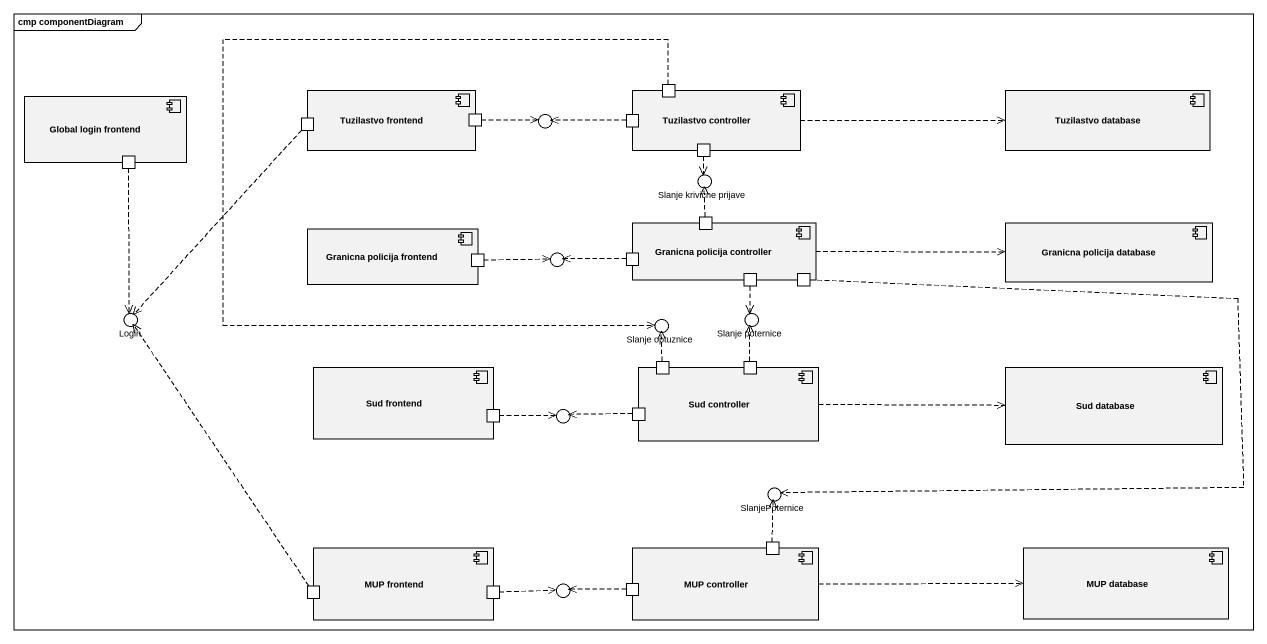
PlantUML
@startuml
mainframe cmp componentDiagram
component "Global login frontend" as Global_login_frontend {
  port " " as port6
}
component "Tuzilastvo frontend" as Tuzilastvo_frontend {
  port " " as port2
  port " " as port3
}
component "Tuzilastvo controller" as Tuzilastvo_controller {
  port " " as port1
  port " " as port4
  port " " as port5
}
component "Tuzilastvo database" as Tuzilastvo_database
() " " as lollipop1
() "Slanje krivicne prijave" as Slanje_krivicne_prijave
component "Granicna policija controller" as Granicna_policija_controller {
  port " " as port7
  port " " as port9
  port " " as port10
  port " " as port11
}
component "Granicna policija database" as Granicna_policija_database
component "Granicna policija frontend" as Granicna_policija_frontend {
  port " " as port8
}
() " " as lollipop2
() Login
() "Slanje optuznice" as Slanje_optuznice
() "Slanje poternice" as Slanje_poternice
component "Sud frontend" as Sud_frontend {
  port " " as port14
}
component "Sud controller" as Sud_controller {
  port " " as port12
  port " " as port13
  port " " as port15
}
component "Sud database" as Sud_database
() " " as lollipop3
() SlanjePoternice
component "MUP frontend" as MUP_frontend {
  port " " as port17
  port " " as port18
}
component "MUP controller" as MUP_controller {
  port " " as port16
  port " " as port19
}
component "MUP database" as MUP_database
() " " as lollipop4
Tuzilastvo_controller .right.> Tuzilastvo_database
port1 ..> Slanje_optuznice
port2 ..> Login
port3 .right.> lollipop1
port4 .left.> lollipop1
port5 ..> Slanje_krivicne_prijave
port6 ..> Login
Granicna_policija_controller .right.> Granicna_policija_database
port7 .up.> Slanje_krivicne_prijave
port8 .right.> lollipop2
port9 .left.> lollipop2
port10 ..> Slanje_poternice
port11 ..> SlanjePoternice
Sud_controller .right.> Sud_database
port12 .up.> Slanje_optuznice
port13 .up.> Slanje_poternice
port14 .right.> lollipop3
port15 .left.> lollipop3
MUP_controller .right.> MUP_database
port16 .up.> SlanjePoternice
port17 .up.> Login
port18 .right.> lollipop4
port19 .left.> lollipop4
@enduml
